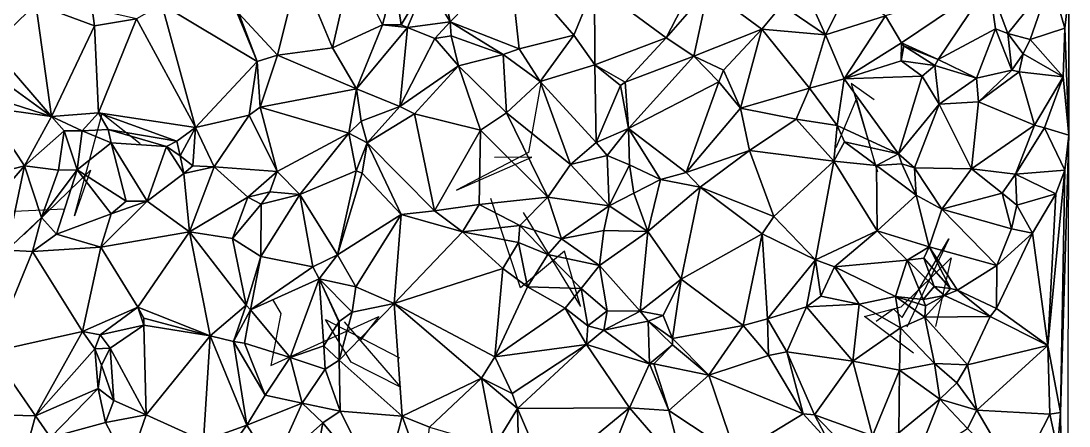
# Model space of a CAD drawing. Header units: metres. Extents: x -15 to 15.1, y -15.8 to 15.4.
# Drawn here: x -1.29 to 14.92, y -4.99 to 1.27 of the extents above; entities that cross this region are included whole.
import ezdxf

# ---------------------------------------------------------------- set-up
doc = ezdxf.new("R2010")
doc.units = ezdxf.units.M
doc.layers.add('CRACKS', color=1, linetype='Continuous')
doc.layers.add('STREET_MESH', color=7, linetype='Continuous')

msp = doc.modelspace()

# ---------------------------------------------------------------- linework, layer by layer
at = {"layer": 'CRACKS'}
for points in [[(6.756, 0.343, 0.1), (6.559, -0.762, 0.1), (5.448, -1.344, 0.1), (6.612, -0.837, 0.1), (6.036, -0.838, 0.1)], [(11.907, 0.05, 0.1), (11.55, 0.307, 0.1), (11.956, -1.063, 0.1), (11.635, 0.071, 0.1), (11.311, -0.689, 0.1)], [(-1.238, -2.032, 0.1), (-0.216, -1.038, 0.1), (-0.46, -1.741, 0.1), (-0.034, -0.159, 0.1), (0.556, -0.624, 0.1)], [(-1.829, -1.23, 0.1), (-2.001, -1.37, 0.1), (-1.976, -0.798, 0.1), (-2.178, -1.705, 0.1), (-0.616, -1.634, 0.1)], [(6.479, -1.689, 0.1), (7.365, -3.142, 0.1), (7.118, -2.287, 0.1), (6.434, -2.854, 0.1), (5.98, -1.475, 0.1)], [(11.937, -3.37, 0.1), (12.206, -3.179, 0.1), (12.341, -3.312, 0.1), (13.058, -2.1, 0.1), (12.412, -3.462, 0.1)], [(12.514, -3.868, 0.1), (11.755, -3.301, 0.1), (12.321, -3.149, 0.1), (13.095, -2.392, 0.1), (12.852, -3.452, 0.1)], [(2.603, -3.034, 0.1), (2.73, -3.253, 0.1), (2.574, -4.055, 0.1), (4.244, -3.298, 0.1), (3.961, -3.663, 0.1)], [(3.711, -3.38, 0.1), (4.581, -4.39, 0.1), (3.816, -4.007, 0.1), (3.42, -3.345, 0.1), (4.566, -3.939, 0.1)]]:
    msp.add_polyline3d(points, dxfattribs=at)
at = {"layer": 'STREET_MESH'}
for points in [[(14.916, 1.707), (14.914, -0.493), (14.919, 3.308)], [(3.83, 2.164), (3.012, 2.099), (3.53, 0.857)], [(4.301, 1.211), (3.83, 2.164), (3.53, 0.857)], [(4.49, 1.922), (3.83, 2.164), (4.301, 1.211)], [(5.186, 2.074), (5.351, 1.259), (6.267, 2.203)], [(5.351, 1.259), (6.414, 0.843), (6.267, 2.203)], [(6.267, 2.203), (7.262, 1.054), (7.58, 1.83)], [(6.414, 0.843), (7.262, 1.054), (6.267, 2.203)], [(2.082, 1.387), (2.676, 0.741), (3.012, 2.099)], [(3.012, 2.099), (2.676, 0.741), (3.53, 0.857)], [(4.984, 1.87), (5.351, 1.259), (5.186, 2.074)], [(8.687, 1.013), (9.245, 2.091), (7.58, 1.83)], [(9.245, 2.091), (8.687, 1.013), (9.339, 1.76)], [(4.59, 1.212), (4.49, 1.922), (4.301, 1.211)], [(4.984, 1.87), (4.49, 1.922), (4.59, 1.212)], [(4.984, 1.87), (4.59, 1.212), (4.69, 1.171)], [(5.351, 1.259), (4.984, 1.87), (4.69, 1.171)], [(7.262, 1.054), (7.587, 0.593), (7.58, 1.83)], [(7.587, 0.593), (8.687, 1.013), (7.58, 1.83)], [(10.477, 1.518), (11.151, 1.056), (10.774, 1.904)], [(11.151, 1.056), (11.497, 1.743), (10.774, 1.904)], [(12.331, 0.933), (13.682, 1.849), (12.082, 1.349)], [(13.682, 1.849), (12.331, 0.933), (12.898, 0.678)], [(13.782, 1.151), (13.682, 1.849), (12.898, 0.678)], [(13.682, 1.849), (13.971, 1.078), (14.639, 1.909)], [(13.971, 1.078), (13.682, 1.849), (13.782, 1.151)], [(13.971, 1.078), (14.316, 0.983), (14.639, 1.909)], [(14.316, 0.983), (14.854, 1.158), (14.639, 1.909)], [(14.854, 1.158), (14.916, 1.707), (14.639, 1.909)], [(8.687, 1.013), (9.119, 0.729), (9.339, 1.76)], [(9.119, 0.729), (10.169, 1.144), (9.339, 1.76)], [(10.169, 1.144), (10.477, 1.518), (9.339, 1.76)], [(11.497, 1.743), (11.151, 1.056), (12.082, 1.349)], [(14.916, 1.707), (14.854, 1.158), (14.914, -0.493)], [(-1.059, 1.529), (-2.361, 1.303), (-1.748, 0.872)], [(-0.818, -0.204), (-1.059, 1.529), (-1.748, 0.872)], [(-1.059, 1.529), (-0.154, 1.196), (-0.186, 1.461)], [(-1.059, 1.529), (-0.818, -0.204), (-0.154, 1.196)], [(-0.154, 1.196), (0.499, 1.305), (-0.186, 1.461)], [(0.499, 1.305), (1.41, -0.375), (0.888, 1.527)], [(0.888, 1.527), (2.364, 0.644), (2.061, 1.38)], [(0.888, 1.527), (1.41, -0.375), (2.364, 0.644)], [(11.151, 1.056), (10.477, 1.518), (10.169, 1.144)], [(0.499, 1.305), (-0.154, 1.196), (-0.092, -0.149)], [(1.41, -0.375), (0.499, 1.305), (-0.092, -0.149)], [(2.364, 0.644), (2.082, 1.387), (2.061, 1.38)], [(2.676, 0.741), (2.082, 1.387), (2.364, 0.644)], [(11.151, 1.056), (11.443, 0.377), (12.082, 1.349)], [(11.443, 0.377), (12.331, 0.933), (12.082, 1.349)], [(-0.154, 1.196), (-0.818, -0.204), (-0.092, -0.149)], [(3.902, 0.224), (4.301, 1.211), (3.53, 0.857)], [(4.301, 1.211), (3.902, 0.224), (4.69, 1.171)], [(3.902, 0.224), (4.569, -0.05), (4.69, 1.171)], [(4.59, 1.212), (4.301, 1.211), (4.69, 1.171)], [(4.569, -0.05), (5.109, 1.003), (4.69, 1.171)], [(5.109, 1.003), (5.351, 1.259), (4.69, 1.171)], [(5.362, 1.044), (5.351, 1.259), (5.109, 1.003)], [(6.414, 0.843), (5.351, 1.259), (6.17, 0.751)], [(5.351, 1.259), (5.362, 1.044), (6.17, 0.751)], [(9.119, 0.729), (9.575, 0.512), (10.169, 1.144)], [(10.169, 1.144), (9.575, 0.512), (9.837, -0.075)], [(10.169, 1.144), (9.837, -0.075), (10.905, 0.23)], [(11.151, 1.056), (10.169, 1.144), (10.905, 0.23)], [(13.782, 1.151), (12.898, 0.678), (13.488, 0.387)], [(14.037, 0.513), (13.782, 1.151), (13.488, 0.387)], [(14.037, 0.513), (13.971, 1.078), (13.782, 1.151)], [(14.854, 1.158), (14.316, 0.983), (14.828, 0.408)], [(14.854, 1.158), (14.828, 0.408), (14.914, -0.493)], [(5.476, 0.576), (5.109, 1.003), (4.569, -0.05)], [(5.476, 0.576), (5.362, 1.044), (5.109, 1.003)], [(5.362, 1.044), (5.476, 0.576), (6.17, 0.751)], [(6.414, 0.843), (6.739, 0.335), (7.262, 1.054)], [(7.262, 1.054), (6.739, 0.335), (7.587, 0.593)], [(7.587, 0.593), (8.054, 0.325), (8.687, 1.013)], [(8.054, 0.325), (9.119, 0.729), (8.687, 1.013)], [(11.443, 0.377), (11.151, 1.056), (10.905, 0.23)], [(14.211, 0.763), (13.971, 1.078), (14.037, 0.513)], [(13.971, 1.078), (14.211, 0.763), (14.316, 0.983)], [(14.316, 0.983), (14.211, 0.763), (14.828, 0.408)], [(-1.788, 0.497), (-0.818, -0.204), (-1.748, 0.872)], [(2.676, 0.741), (3.902, 0.224), (3.53, 0.857)], [(6.739, 0.335), (6.414, 0.843), (6.17, 0.751)], [(11.443, 0.377), (12.324, 0.654), (12.331, 0.933)], [(12.331, 0.933), (12.324, 0.654), (12.366, 0.886)], [(12.324, 0.654), (12.845, 0.585), (12.366, 0.886)], [(12.331, 0.933), (12.366, 0.886), (12.898, 0.678)], [(12.366, 0.886), (12.845, 0.585), (12.898, 0.678)], [(2.41, -0.063), (2.676, 0.741), (2.364, 0.644)], [(2.41, -0.063), (3.902, 0.224), (2.676, 0.741)], [(6.17, 0.751), (5.476, 0.576), (6.221, -0.148)], [(6.739, 0.335), (6.17, 0.751), (6.221, -0.148)], [(9.119, 0.729), (8.054, 0.325), (8.105, -0.392)], [(9.504, 0.33), (9.119, 0.729), (8.105, -0.392)], [(9.504, 0.33), (9.575, 0.512), (9.119, 0.729)], [(11.443, 0.377), (12.646, 0.418), (12.324, 0.654)], [(12.646, 0.418), (12.845, 0.585), (12.324, 0.654)], [(12.898, 0.678), (12.845, 0.585), (13.488, 0.387)], [(14.149, 0.483), (14.211, 0.763), (14.037, 0.513)], [(14.211, 0.763), (14.149, 0.483), (14.828, 0.408)], [(-0.818, -0.204), (-1.788, 0.497), (-1.72, 0.082)], [(1.41, -0.375), (2.24, -0.187), (2.364, 0.644)], [(2.24, -0.187), (2.41, -0.063), (2.364, 0.644)], [(4.798, -0.167), (5.476, 0.576), (4.569, -0.05)], [(5.476, 0.576), (4.798, -0.167), (5.816, -0.417)], [(5.476, 0.576), (5.816, -0.417), (6.221, -0.148)], [(6.739, 0.335), (7.608, -0.609), (7.587, 0.593)], [(7.983, 0.275), (8.054, 0.325), (7.587, 0.593)], [(7.608, -0.609), (7.983, 0.275), (7.587, 0.593)], [(9.575, 0.512), (9.504, 0.33), (9.837, -0.075)], [(12.845, 0.585), (12.646, 0.418), (12.91, -0.014)], [(12.845, 0.585), (12.91, -0.014), (13.488, 0.387)], [(13.521, 0.02), (14.037, 0.513), (13.488, 0.387)], [(13.521, 0.02), (14.149, 0.483), (14.037, 0.513)], [(7.211, -0.949), (6.739, 0.335), (6.221, -0.148)], [(7.608, -0.609), (6.739, 0.335), (7.211, -0.949)], [(8.054, 0.325), (7.983, 0.275), (8.105, -0.392)], [(9.504, 0.33), (8.105, -0.392), (9, -1.07)], [(9.504, 0.33), (9, -1.07), (9.837, -0.075)], [(11.332, -0.344), (11.443, 0.377), (10.905, 0.23)], [(12.28, -0.785), (11.443, 0.377), (11.332, -0.344)], [(12.28, -0.785), (12.646, 0.418), (11.443, 0.377)], [(12.646, 0.418), (12.28, -0.785), (12.91, -0.014)], [(12.91, -0.014), (13.521, 0.02), (13.488, 0.387)], [(14.149, 0.483), (13.521, 0.02), (14.387, -0.34)], [(14.828, 0.408), (14.149, 0.483), (14.387, -0.34)], [(14.541, -0.381), (14.828, 0.408), (14.387, -0.34)], [(14.828, 0.408), (14.541, -0.381), (14.914, -0.493)], [(2.41, -0.063), (3.783, -0.462), (3.902, 0.224)], [(3.783, -0.462), (3.971, -0.276), (3.902, 0.224)], [(3.902, 0.224), (3.971, -0.276), (4.569, -0.05)], [(7.983, 0.275), (7.608, -0.609), (8.105, -0.392)], [(9.837, -0.075), (10.698, -0.246), (10.905, 0.23)], [(10.698, -0.246), (11.332, -0.344), (10.905, 0.23)], [(-1.837, -0.063), (-0.818, -0.204), (-1.72, 0.082)], [(13.521, 0.02), (12.91, -0.014), (13.41, -1.013)], [(13.521, 0.02), (13.41, -1.013), (14.387, -0.34)], [(-1.236, -0.969), (-1.837, -0.063), (-2.815, -1.376)], [(-1.837, -0.063), (-1.236, -0.969), (-0.818, -0.204)], [(-0.818, -0.204), (-0.341, -0.429), (-0.092, -0.149)], [(-0.341, -0.429), (0.059, -0.407), (-0.092, -0.149)], [(0.059, -0.407), (1.123, -0.589), (-0.092, -0.149)], [(1.123, -0.589), (1.41, -0.375), (-0.092, -0.149)], [(2.24, -0.187), (2.671, -1.058), (2.41, -0.063)], [(2.671, -1.058), (3.783, -0.462), (2.41, -0.063)], [(4.569, -0.05), (3.971, -0.276), (4.066, -0.611)], [(4.798, -0.167), (4.569, -0.05), (4.066, -0.611)], [(5.816, -0.417), (6.858, -1.455), (6.221, -0.148)], [(6.858, -1.455), (7.211, -0.949), (6.221, -0.148)], [(9, -1.07), (9.979, -0.733), (9.837, -0.075)], [(9.979, -0.733), (10.698, -0.246), (9.837, -0.075)], [(12.28, -0.785), (12.527, -1.001), (12.91, -0.014)], [(12.91, -0.014), (12.527, -1.001), (13.41, -1.013)], [(-1.236, -0.969), (-0.62, -0.429), (-0.818, -0.204)], [(-0.818, -0.204), (-0.62, -0.429), (-0.341, -0.429)], [(1.41, -0.375), (1.698, -0.984), (2.24, -0.187)], [(1.698, -0.984), (2.671, -1.058), (2.24, -0.187)], [(3.971, -0.276), (3.783, -0.462), (4.066, -0.611)], [(5.106, -1.664), (4.798, -0.167), (4.066, -0.611)], [(5.816, -0.417), (4.798, -0.167), (5.106, -1.664)], [(9.979, -0.733), (11.28, -0.897), (10.698, -0.246)], [(11.28, -0.897), (11.332, -0.344), (10.698, -0.246)], [(-1.236, -0.969), (-0.707, -1.034), (-0.62, -0.429)], [(-0.62, -0.429), (-0.707, -1.034), (-0.42, -1.033)], [(-0.341, -0.429), (-0.62, -0.429), (-0.42, -1.033)], [(0.104, -0.611), (-0.341, -0.429), (-0.42, -1.033)], [(0.104, -0.611), (0.059, -0.407), (-0.341, -0.429)], [(0.962, -0.671), (0.059, -0.407), (0.104, -0.611)], [(0.962, -0.671), (1.123, -0.589), (0.059, -0.407)], [(1.123, -0.589), (1.171, -0.812), (1.41, -0.375)], [(1.171, -0.812), (1.37, -0.97), (1.41, -0.375)], [(1.37, -0.97), (1.698, -0.984), (1.41, -0.375)], [(3.783, -0.462), (2.671, -1.058), (3.023, -1.41)], [(3.896, -1.047), (3.783, -0.462), (3.023, -1.41)], [(3.783, -0.462), (3.896, -1.047), (4.066, -0.611)], [(5.799, -1.564), (5.816, -0.417), (5.106, -1.664)], [(5.816, -0.417), (5.799, -1.564), (6.858, -1.455)], [(7.608, -0.609), (7.775, -0.81), (8.105, -0.392)], [(7.775, -0.81), (8.121, -0.951), (8.105, -0.392)], [(8.105, -0.392), (8.603, -1.179), (9, -1.07)], [(8.121, -0.951), (8.603, -1.179), (8.105, -0.392)], [(11.448, -0.6), (11.332, -0.344), (11.28, -0.897)], [(11.448, -0.6), (12.28, -0.785), (11.332, -0.344)], [(14.387, -0.34), (13.41, -1.013), (14.092, -1.098)], [(14.541, -0.381), (14.387, -0.34), (14.092, -1.098)], [(14.853, -1.035), (14.541, -0.381), (14.092, -1.098)], [(14.541, -0.381), (14.853, -1.035), (14.914, -0.493)], [(0.104, -0.611), (-0.42, -1.033), (0.336, -1.513)], [(0.664, -1.513), (0.104, -0.611), (0.336, -1.513)], [(0.664, -1.513), (0.962, -0.671), (0.104, -0.611)], [(0.962, -0.671), (1.171, -0.812), (1.123, -0.589)], [(3.896, -1.047), (3.99, -1.08), (4.066, -0.611)], [(3.99, -1.08), (4.59, -1.719), (4.066, -0.611)], [(4.59, -1.719), (5.106, -1.664), (4.066, -0.611)], [(7.775, -0.81), (7.608, -0.609), (7.211, -0.949)], [(11.448, -0.6), (11.28, -0.897), (11.941, -0.963)], [(12.28, -0.785), (11.448, -0.6), (11.941, -0.963)], [(14.885, -12.484), (14.914, -0.493), (14.786, -4.785)], [(14.914, -0.493), (14.853, -1.035), (14.786, -4.785)], [(1.228, -1.085), (0.962, -0.671), (0.664, -1.513)], [(1.228, -1.085), (1.171, -0.812), (0.962, -0.671)], [(7.81, -1.588), (7.775, -0.81), (7.211, -0.949)], [(7.775, -0.81), (7.81, -1.588), (8.121, -0.951)], [(9.216, -1.3), (9.979, -0.733), (9, -1.07)], [(9.979, -0.733), (9.216, -1.3), (10.352, -1.751)], [(11.28, -0.897), (9.979, -0.733), (10.352, -1.751)], [(12.333, -0.94), (12.28, -0.785), (11.941, -0.963)], [(12.28, -0.785), (12.333, -0.94), (12.527, -1.001)], [(-1.236, -0.969), (-2.815, -1.376), (-2.239, -2.128)], [(-1.508, -2.273), (-1.236, -0.969), (-2.239, -2.128)], [(-1.236, -0.969), (-1.508, -2.273), (-0.973, -1.77)], [(-0.707, -1.034), (-1.236, -0.969), (-0.973, -1.77)], [(1.171, -0.812), (1.228, -1.085), (1.37, -0.97)], [(1.37, -0.97), (1.228, -1.085), (1.698, -0.984)], [(6.858, -1.455), (7.81, -1.588), (7.211, -0.949)], [(8.121, -0.951), (7.81, -1.588), (8.189, -1.393)], [(8.603, -1.179), (8.121, -0.951), (8.189, -1.393)], [(11, -2.423), (11.28, -0.897), (10.352, -1.751)], [(11.28, -0.897), (11, -2.423), (11.952, -1.973)], [(11.941, -0.963), (11.28, -0.897), (11.952, -1.973)], [(12.557, -1.424), (12.333, -0.94), (11.941, -0.963)], [(12.557, -1.424), (11.941, -0.963), (11.952, -1.973)], [(12.527, -1.001), (12.333, -0.94), (12.557, -1.424)], [(-0.973, -1.77), (-0.739, -2.026), (-0.42, -1.033)], [(-0.707, -1.034), (-0.973, -1.77), (-0.42, -1.033)], [(-0.739, -2.026), (0.104, -1.711), (-0.42, -1.033)], [(-0.42, -1.033), (0.104, -1.711), (0.336, -1.513)], [(1.228, -1.085), (0.664, -1.513), (1.32, -1.988)], [(1.698, -0.984), (1.228, -1.085), (1.32, -1.988)], [(2.222, -1.451), (1.698, -0.984), (1.32, -1.988)], [(2.671, -1.058), (1.698, -0.984), (2.222, -1.451)], [(2.558, -1.372), (2.671, -1.058), (2.222, -1.451)], [(2.671, -1.058), (2.558, -1.372), (3.023, -1.41)], [(3.605, -2.346), (3.896, -1.047), (3.023, -1.41)], [(3.605, -2.346), (3.99, -1.08), (3.896, -1.047)], [(3.99, -1.08), (3.605, -2.346), (4.59, -1.719)], [(8.603, -1.179), (9.216, -1.3), (9, -1.07)], [(13.41, -1.013), (12.527, -1.001), (12.951, -1.641)], [(12.527, -1.001), (12.557, -1.424), (12.951, -1.641)], [(13.887, -1.393), (13.41, -1.013), (12.951, -1.641)], [(13.41, -1.013), (13.887, -1.393), (14.092, -1.098)], [(13.887, -1.393), (14.114, -1.577), (14.092, -1.098)], [(14.715, -1.401), (14.853, -1.035), (14.092, -1.098)], [(14.114, -1.577), (14.715, -1.401), (14.092, -1.098)], [(14.853, -1.035), (14.593, -3.747), (14.786, -4.785)], [(14.853, -1.035), (14.715, -1.401), (14.593, -3.747)], [(8.408, -1.984), (8.603, -1.179), (8.189, -1.393)], [(9.216, -1.3), (8.603, -1.179), (8.408, -1.984)], [(1.983, -2.092), (2.222, -1.451), (1.32, -1.988)], [(1.983, -2.092), (2.425, -1.563), (2.222, -1.451)], [(2.425, -1.563), (2.558, -1.372), (2.222, -1.451)], [(3.023, -1.41), (2.42, -2.369), (3.225, -2.53)], [(2.425, -1.563), (2.42, -2.369), (3.023, -1.41)], [(2.558, -1.372), (2.425, -1.563), (3.023, -1.41)], [(3.605, -2.346), (3.023, -1.41), (3.225, -2.53)], [(5.799, -1.564), (6.425, -1.891), (6.858, -1.455)], [(6.425, -1.891), (7.068, -2.096), (6.858, -1.455)], [(7.068, -2.096), (7.81, -1.588), (6.858, -1.455)], [(7.81, -1.588), (8.408, -1.984), (8.189, -1.393)], [(9.216, -1.3), (8.408, -1.984), (8.92, -2.722)], [(10.173, -2.02), (9.216, -1.3), (8.92, -2.722)], [(9.216, -1.3), (10.173, -2.02), (10.352, -1.751)], [(12.557, -1.424), (11.952, -1.973), (12.755, -2.221)], [(12.951, -1.641), (12.557, -1.424), (12.755, -2.221)], [(14.031, -1.945), (13.887, -1.393), (12.951, -1.641)], [(14.114, -1.577), (13.887, -1.393), (14.031, -1.945)], [(14.114, -1.577), (14.353, -2.009), (14.715, -1.401)], [(14.715, -1.401), (14.353, -2.009), (14.593, -3.747)], [(-0.056, -2.228), (0.664, -1.513), (0.104, -1.711)], [(0.664, -1.513), (-0.056, -2.228), (1.32, -1.988)], [(0.104, -1.711), (0.664, -1.513), (0.336, -1.513)], [(2.425, -1.563), (1.983, -2.092), (2.42, -2.369)], [(5.539, -1.989), (5.799, -1.564), (5.106, -1.664)], [(5.539, -1.989), (6.425, -1.891), (5.799, -1.564)], [(7.068, -2.096), (7.725, -1.967), (7.81, -1.588)], [(7.81, -1.588), (7.725, -1.967), (8.408, -1.984)], [(14.114, -1.577), (14.031, -1.945), (14.353, -2.009)], [(-0.973, -1.77), (-1.508, -2.273), (-1.108, -2.294)], [(-0.739, -2.026), (-0.973, -1.77), (-1.108, -2.294)], [(-0.739, -2.026), (-0.056, -2.228), (0.104, -1.711)], [(4.59, -1.719), (3.605, -2.346), (3.89, -2.841)], [(4.59, -1.719), (3.89, -2.841), (4.483, -3.1)], [(5.539, -1.989), (4.59, -1.719), (4.483, -3.1)], [(4.59, -1.719), (5.539, -1.989), (5.106, -1.664)], [(10.173, -2.02), (11, -2.423), (10.352, -1.751)], [(12.951, -1.641), (12.755, -2.221), (13.805, -2.512)], [(14.031, -1.945), (12.951, -1.641), (13.805, -2.512)], [(6.425, -1.891), (5.539, -1.989), (6.404, -2.155)], [(6.425, -1.891), (6.404, -2.155), (6.858, -2.338)], [(7.068, -2.096), (6.425, -1.891), (6.858, -2.338)], [(14.353, -2.009), (14.031, -1.945), (13.805, -2.512)], [(-0.056, -2.228), (-0.739, -2.026), (-1.108, -2.294)], [(1.32, -1.988), (-0.056, -2.228), (0.519, -3.153)], [(1.636, -3.599), (1.32, -1.988), (0.519, -3.153)], [(1.636, -3.599), (2.194, -3.124), (1.32, -1.988)], [(2.194, -3.124), (1.983, -2.092), (1.32, -1.988)], [(2.42, -2.369), (1.983, -2.092), (2.194, -3.124)], [(6.163, -2.556), (5.539, -1.989), (4.483, -3.1)], [(6.404, -2.155), (5.539, -1.989), (6.163, -2.556)], [(7.659, -2.512), (7.068, -2.096), (6.858, -2.338)], [(7.659, -2.512), (7.725, -1.967), (7.068, -2.096)], [(7.725, -1.967), (7.659, -2.512), (8.408, -1.984)], [(7.659, -2.512), (8.289, -3.215), (8.408, -1.984)], [(8.408, -1.984), (8.289, -3.215), (8.92, -2.722)], [(9.879, -3.436), (10.173, -2.02), (8.92, -2.722)], [(9.879, -3.436), (10.258, -3.335), (10.173, -2.02)], [(10.258, -3.335), (11, -2.423), (10.173, -2.02)], [(11, -2.423), (11.293, -2.528), (11.952, -1.973)], [(11.952, -1.973), (11.293, -2.528), (12.417, -2.429)], [(11.952, -1.973), (12.417, -2.429), (12.755, -2.221)], [(13.8, -3.176), (14.353, -2.009), (13.805, -2.512)], [(14.353, -2.009), (13.8, -3.176), (14.593, -3.747)], [(-0.335, -3.529), (-0.056, -2.228), (-1.108, -2.294)], [(-0.056, -2.228), (-0.335, -3.529), (0.519, -3.153)], [(6.544, -2.839), (6.404, -2.155), (6.163, -2.556)], [(6.404, -2.155), (6.544, -2.839), (6.858, -2.338)], [(12.417, -2.429), (12.673, -2.399), (12.755, -2.221)], [(12.673, -2.399), (13.085, -2.865), (12.755, -2.221)], [(12.755, -2.221), (13.192, -2.891), (13.805, -2.512)], [(13.085, -2.865), (13.192, -2.891), (12.755, -2.221)], [(-1.508, -2.273), (-1.75, -3.843), (-1.108, -2.294)], [(-1.75, -3.843), (-0.335, -3.529), (-1.108, -2.294)], [(2.263, -3.195), (2.42, -2.369), (2.194, -3.124)], [(2.42, -2.369), (2.263, -3.195), (3.225, -2.53)], [(3.325, -2.715), (3.605, -2.346), (3.225, -2.53)], [(3.605, -2.346), (3.325, -2.715), (3.89, -2.841)], [(6.544, -2.839), (7.377, -2.868), (6.858, -2.338)], [(7.377, -2.868), (7.659, -2.512), (6.858, -2.338)], [(10.258, -3.335), (10.861, -3.147), (11, -2.423)], [(11, -2.423), (10.861, -3.147), (11.079, -2.982)], [(11.293, -2.528), (11, -2.423), (11.079, -2.982)], [(12.417, -2.429), (11.293, -2.528), (12.238, -2.989)], [(12.661, -3.036), (12.417, -2.429), (12.238, -2.989)], [(12.832, -2.833), (12.673, -2.399), (12.417, -2.429)], [(12.661, -3.036), (12.832, -2.833), (12.417, -2.429)], [(13.085, -2.865), (12.673, -2.399), (12.832, -2.833)], [(2.263, -3.195), (3.325, -2.715), (3.225, -2.53)], [(6.039, -3.922), (6.163, -2.556), (4.483, -3.1)], [(6.039, -3.922), (6.544, -2.839), (6.163, -2.556)], [(7.659, -2.512), (7.377, -2.868), (7.778, -3.212)], [(8.289, -3.215), (7.659, -2.512), (7.778, -3.212)], [(11.672, -3.106), (11.293, -2.528), (11.079, -2.982)], [(11.293, -2.528), (11.672, -3.106), (12.238, -2.989)], [(13.192, -2.891), (13.8, -3.176), (13.805, -2.512)], [(3.325, -2.715), (2.263, -3.195), (2.872, -3.93)], [(3.325, -2.715), (2.872, -3.93), (3.397, -3.754)], [(3.89, -2.841), (3.325, -2.715), (3.834, -3.231)], [(3.625, -3.383), (3.325, -2.715), (3.397, -3.754)], [(3.325, -2.715), (3.634, -3.375), (3.834, -3.231)], [(3.625, -3.383), (3.634, -3.375), (3.325, -2.715)], [(8.289, -3.215), (8.642, -3.283), (8.92, -2.722)], [(8.642, -3.283), (8.785, -3.641), (8.92, -2.722)], [(8.785, -3.641), (9.879, -3.436), (8.92, -2.722)], [(3.89, -2.841), (3.834, -3.231), (4.483, -3.1)], [(7.125, -3.168), (6.544, -2.839), (6.039, -3.922)], [(7.377, -2.868), (6.544, -2.839), (7.125, -3.168)], [(7.48, -3.442), (7.377, -2.868), (7.125, -3.168)], [(7.377, -2.868), (7.48, -3.442), (7.778, -3.212)], [(12.832, -2.833), (12.661, -3.036), (12.994, -2.976)], [(13.085, -2.865), (12.832, -2.833), (12.994, -2.976)], [(13.085, -2.865), (12.994, -2.976), (13.192, -2.891)], [(13.192, -2.891), (12.994, -2.976), (13.702, -3.296)], [(13.8, -3.176), (13.192, -2.891), (13.702, -3.296)], [(10.861, -3.147), (11.672, -3.106), (11.079, -2.982)], [(11.672, -3.106), (12.311, -3.475), (12.238, -2.989)], [(12.311, -3.475), (12.687, -3.307), (12.238, -2.989)], [(12.687, -3.307), (12.699, -3.131), (12.238, -2.989)], [(12.699, -3.131), (12.661, -3.036), (12.238, -2.989)], [(12.661, -3.036), (12.699, -3.131), (12.994, -2.976)], [(12.994, -2.976), (12.687, -3.307), (13.702, -3.296)], [(12.994, -2.976), (12.699, -3.131), (12.687, -3.307)], [(-0.335, -3.529), (-0.063, -3.58), (0.519, -3.153)], [(-0.063, -3.58), (0.609, -3.431), (0.519, -3.153)], [(0.609, -3.431), (0.613, -3.326), (0.519, -3.153)], [(0.613, -3.326), (1.636, -3.599), (0.519, -3.153)], [(2.194, -3.124), (1.636, -3.599), (1.996, -3.684)], [(2.263, -3.195), (2.194, -3.124), (1.996, -3.684)], [(2.167, -3.712), (2.263, -3.195), (1.996, -3.684)], [(2.263, -3.195), (2.167, -3.712), (2.872, -3.93)], [(3.834, -3.231), (3.63, -3.976), (4.483, -3.1)], [(3.63, -3.976), (4.604, -4.841), (4.483, -3.1)], [(3.834, -3.231), (3.634, -3.375), (3.63, -3.976)], [(5.835, -4.253), (6.039, -3.922), (4.483, -3.1)], [(4.604, -4.841), (5.835, -4.253), (4.483, -3.1)], [(7.458, -3.731), (7.125, -3.168), (6.039, -3.922)], [(7.458, -3.731), (7.48, -3.442), (7.125, -3.168)], [(7.778, -3.212), (7.48, -3.442), (7.724, -3.512)], [(8.289, -3.215), (7.778, -3.212), (7.724, -3.512)], [(8.409, -3.373), (8.289, -3.215), (7.724, -3.512)], [(8.642, -3.283), (8.289, -3.215), (8.409, -3.373)], [(10.861, -3.147), (10.258, -3.335), (10.553, -3.844)], [(11.574, -3.99), (10.861, -3.147), (10.553, -3.844)], [(11.672, -3.106), (10.861, -3.147), (11.574, -3.99)], [(12.311, -3.475), (11.672, -3.106), (11.574, -3.99)], [(13.8, -3.176), (13.702, -3.296), (14.593, -3.747)], [(1.636, -3.599), (0.613, -3.326), (0.609, -3.431)], [(3.625, -3.383), (3.397, -3.754), (3.63, -3.976)], [(3.634, -3.375), (3.625, -3.383), (3.63, -3.976)], [(8.432, -4.03), (8.409, -3.373), (7.724, -3.512)], [(8.642, -3.283), (8.409, -3.373), (8.785, -3.641)], [(8.409, -3.373), (8.786, -3.737), (8.785, -3.641)], [(8.432, -4.03), (8.786, -3.737), (8.409, -3.373)], [(10.271, -3.9), (10.258, -3.335), (9.879, -3.436)], [(10.258, -3.335), (10.271, -3.9), (10.553, -3.844)], [(12.311, -3.475), (12.839, -4.023), (12.687, -3.307)], [(13.702, -3.296), (12.687, -3.307), (13.35, -4.048)], [(12.687, -3.307), (12.839, -4.023), (13.35, -4.048)], [(14.593, -3.747), (13.702, -3.296), (13.35, -4.048)], [(-0.335, -3.529), (-1.75, -3.843), (-1.064, -4.834)], [(-0.146, -3.799), (-0.335, -3.529), (-1.064, -4.834)], [(-0.146, -3.799), (-0.063, -3.58), (-0.335, -3.529)], [(-0.063, -3.58), (0.09, -3.789), (0.609, -3.431)], [(0.09, -3.789), (0.647, -4.819), (0.609, -3.431)], [(0.647, -4.819), (1.636, -3.599), (0.609, -3.431)], [(7.48, -3.442), (7.458, -3.731), (7.724, -3.512)], [(7.458, -3.731), (8.432, -4.03), (7.724, -3.512)], [(9.879, -3.436), (8.785, -3.641), (9.348, -4.208)], [(10.271, -3.9), (9.879, -3.436), (9.348, -4.208)], [(12.3, -4.126), (12.311, -3.475), (11.574, -3.99)], [(12.839, -4.023), (12.311, -3.475), (12.3, -4.126)], [(-0.146, -3.799), (0.09, -3.789), (-0.063, -3.58)], [(1.636, -3.599), (0.647, -4.819), (1.533, -5.222)], [(2.204, -4.977), (1.636, -3.599), (1.533, -5.222)], [(1.636, -3.599), (2.204, -4.977), (1.996, -3.684)], [(2.204, -4.977), (2.489, -4.517), (1.996, -3.684)], [(2.489, -4.517), (2.167, -3.712), (1.996, -3.684)], [(2.872, -3.93), (2.167, -3.712), (2.489, -4.517)], [(8.785, -3.641), (8.786, -3.737), (9.348, -4.208)], [(-1.064, -4.834), (-1.75, -3.843), (-2.24, -4.804)], [(-0.097, -4.41), (-0.146, -3.799), (-1.064, -4.834)], [(0.09, -3.789), (-0.146, -3.799), (-0.046, -4.05)], [(-0.046, -4.05), (-0.146, -3.799), (-0.097, -4.41)], [(0.09, -3.789), (-0.046, -4.05), (0.145, -4.596)], [(0.647, -4.819), (0.09, -3.789), (0.145, -4.596)], [(2.872, -3.93), (3.415, -4.112), (3.397, -3.754)], [(3.397, -3.754), (3.415, -4.112), (3.63, -3.976)], [(6.308, -4.491), (7.458, -3.731), (6.039, -3.922)], [(7.458, -3.731), (6.308, -4.491), (6.391, -4.719)], [(7.458, -3.731), (6.391, -4.719), (8.123, -4.711)], [(8.432, -4.03), (7.458, -3.731), (8.123, -4.711)], [(8.786, -3.737), (8.432, -4.03), (8.498, -4.032)], [(8.786, -3.737), (8.498, -4.032), (9.348, -4.208)], [(10.271, -3.9), (10.809, -4.806), (10.553, -3.844)], [(10.981, -4.819), (11.574, -3.99), (10.553, -3.844)], [(10.809, -4.806), (10.981, -4.819), (10.553, -3.844)], [(13.492, -4.749), (14.593, -3.747), (13.35, -4.048)], [(13.492, -4.749), (14.624, -4.808), (14.593, -3.747)], [(14.593, -3.747), (14.624, -4.808), (14.786, -4.785)], [(-0.046, -4.05), (-0.097, -4.41), (0.145, -4.596)], [(3.062, -4.638), (2.872, -3.93), (2.489, -4.517)], [(3.062, -4.638), (3.415, -4.112), (2.872, -3.93)], [(3.415, -4.112), (3.645, -4.761), (3.63, -3.976)], [(3.645, -4.761), (4.604, -4.841), (3.63, -3.976)], [(6.308, -4.491), (6.039, -3.922), (5.835, -4.253)], [(8.432, -4.03), (8.123, -4.711), (8.728, -4.751)], [(8.498, -4.032), (8.432, -4.03), (8.728, -4.751)], [(9.348, -4.208), (8.498, -4.032), (8.728, -4.751)], [(10.809, -4.806), (10.271, -3.9), (9.348, -4.208)], [(11.574, -3.99), (10.981, -4.819), (11.878, -5.146)], [(12.3, -4.126), (11.574, -3.99), (11.878, -5.146)], [(12.839, -4.023), (12.3, -4.126), (12.923, -4.575)], [(12.839, -4.023), (13.184, -4.325), (13.35, -4.048)], [(13.184, -4.325), (12.839, -4.023), (12.923, -4.575)], [(13.184, -4.325), (13.492, -4.749), (13.35, -4.048)], [(3.645, -4.761), (3.415, -4.112), (3.062, -4.638)], [(9.764, -5.438), (9.348, -4.208), (8.728, -4.751)], [(9.764, -5.438), (10.809, -4.806), (9.348, -4.208)], [(12.285, -5.096), (12.3, -4.126), (11.878, -5.146)], [(12.3, -4.126), (12.285, -5.096), (12.923, -4.575)], [(4.604, -4.841), (5.027, -5.008), (5.835, -4.253)], [(5.027, -5.008), (6.032, -5.303), (5.835, -4.253)], [(6.032, -5.303), (6.391, -4.719), (5.835, -4.253)], [(6.391, -4.719), (6.308, -4.491), (5.835, -4.253)], [(13.492, -4.749), (13.184, -4.325), (12.923, -4.575)], [(-0.834, -5.171), (-0.097, -4.41), (-1.064, -4.834)], [(0.018, -4.938), (-0.097, -4.41), (-0.834, -5.171)], [(-0.097, -4.41), (0.018, -4.938), (0.145, -4.596)], [(2.204, -4.977), (3.062, -4.638), (2.489, -4.517)], [(0.018, -4.938), (0.647, -4.819), (0.145, -4.596)], [(2.614, -5.624), (3.062, -4.638), (2.204, -4.977)], [(3.062, -4.638), (2.614, -5.624), (3.377, -4.941)], [(3.645, -4.761), (3.062, -4.638), (3.377, -4.941)], [(12.285, -5.096), (12.538, -5.551), (12.923, -4.575)], [(12.538, -5.551), (13.348, -5.03), (12.923, -4.575)], [(13.348, -5.03), (13.492, -4.749), (12.923, -4.575)], [(-1.349, -5.871), (-1.064, -4.834), (-2.24, -4.804)], [(-1.349, -5.871), (-0.834, -5.171), (-1.064, -4.834)], [(0.647, -4.819), (0.018, -4.938), (0.373, -5.606)], [(1.533, -5.222), (0.647, -4.819), (0.373, -5.606)], [(4.295, -6.045), (3.645, -4.761), (3.377, -4.941)], [(3.645, -4.761), (4.295, -6.045), (4.604, -4.841)], [(4.295, -6.045), (4.947, -5.78), (4.604, -4.841)], [(4.947, -5.78), (5.027, -5.008), (4.604, -4.841)], [(6.032, -5.303), (6.409, -5.493), (6.391, -4.719)], [(8.123, -4.711), (6.391, -4.719), (6.838, -5.768)], [(6.391, -4.719), (6.409, -5.493), (6.838, -5.768)], [(7.645, -5.92), (8.123, -4.711), (6.838, -5.768)], [(7.645, -5.92), (8.977, -5.7), (8.123, -4.711)], [(8.123, -4.711), (8.977, -5.7), (8.728, -4.751)], [(8.977, -5.7), (9.764, -5.438), (8.728, -4.751)], [(11.2, -5.233), (10.809, -4.806), (9.764, -5.438)], [(11.2, -5.233), (10.981, -4.819), (10.809, -4.806)], [(10.981, -4.819), (11.37, -5.222), (11.878, -5.146)], [(11.2, -5.233), (11.37, -5.222), (10.981, -4.819)], [(13.348, -5.03), (14.114, -5.804), (13.492, -4.749)], [(14.114, -5.804), (14.624, -4.808), (13.492, -4.749)], [(14.624, -4.808), (14.114, -5.804), (14.74, -5.351)], [(14.624, -4.808), (14.74, -5.351), (14.786, -4.785)], [(14.74, -5.351), (14.885, -12.484), (14.786, -4.785)], [(0.018, -4.938), (-0.834, -5.171), (0.373, -5.606)], [(1.778, -5.562), (2.204, -4.977), (1.533, -5.222)], [(1.778, -5.562), (2.614, -5.624), (2.204, -4.977)], [(3.377, -4.941), (2.614, -5.624), (3.212, -5.856)], [(4.295, -6.045), (3.377, -4.941), (3.212, -5.856)]]:
    msp.add_3dface(points, dxfattribs=at)

doc.saveas('drawing.dxf')
